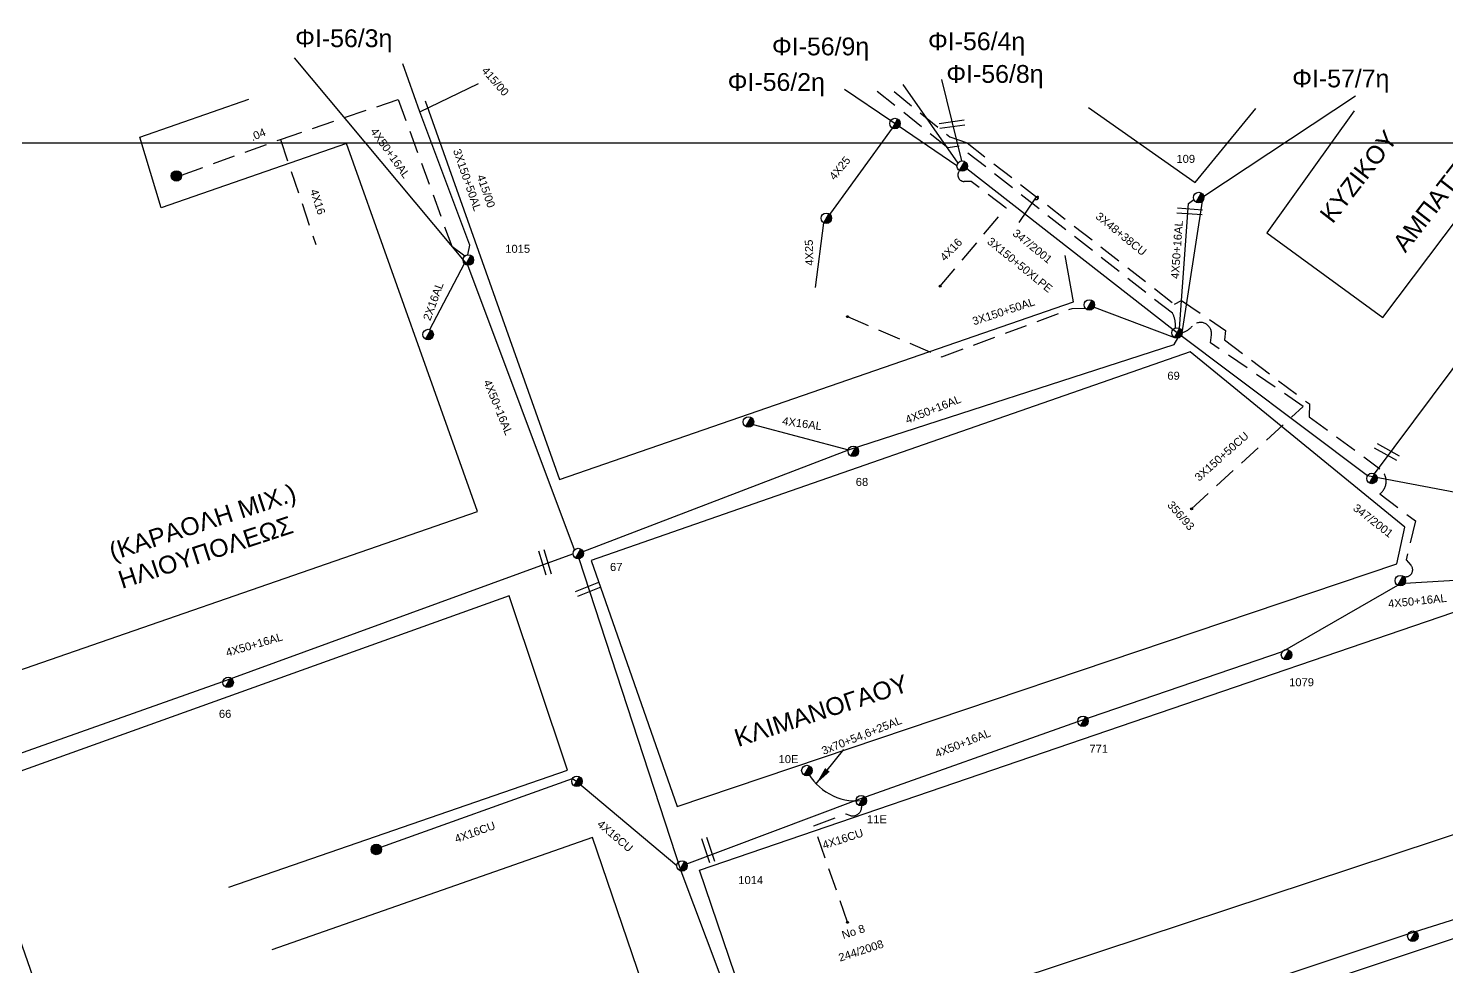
# Model space of a CAD drawing. Header units: millimetres. Extents: x 1080 to 2112, y 851 to 1323.
# Drawn here: x 1616.5 to 1776, y 1215.9 to 1321.4 of the extents above; entities that cross this region are included whole.
import ezdxf
from ezdxf.enums import TextEntityAlignment as Align

# ---------------------------------------------------------------- set-up
doc = ezdxf.new("R2010")
doc.units = ezdxf.units.MM
doc.linetypes.add('DASHED', pattern=[19.05, 12.7, -6.35])
for name, color, linetype in [('Άγνωστα', 7, 'DASHED'), ('Γυμνά εναέρια ΧΤ (1Φ)   2x16AL', 7, 'Continuous'), ('Γυμνά εναέρια ΧΤ (3Φ)   4x16AL', 7, 'Continuous'), ('Γυμνά εναέρια ΧΤ (3Φ)   4x16CU', 7, 'Continuous'), ('Γυμνά εναέρια ΧΤ (3Φ)   4x50AL', 7, 'Continuous'), ('Γυμνά εναέρια ΧΤ και ΦΟΠ (3Φ)   4x15+60', 7, 'Continuous'), ('Γυμνά εναέρια ΧΤ και ΦΟΠ (3Φ)   4x50+16AL', 7, 'Continuous'), ('Εναέρια παροχή ΧΤ 4x16', 7, 'SYN_LINE'), ('Εναέρια παροχή ΧΤ 4x25', 7, 'SYN_LINE'), ('Επιγραφές - Σχήματα', 7, 'Continuous'), ('Καλώδια ΧΤ   3x150+50AL', 7, 'DASHED'), ('Καλώδια ΧΤ   3x150+50ALXLPE', 7, 'DASHED'), ('Καλώδια ΧΤ   3x150+50CU', 7, 'DASHED'), ('Καλώδια ΧΤ   3x48+38CU', 7, 'DASHED'), ('Στύλος Ξύλινος', 7, 'Continuous'), ('Στύλος Ξύλινος @ 1', 7, 'Continuous'), ('Στύλος ΦΜ', 7, 'Continuous'), ('Στύλος ΦΜ @ 1', 7, 'Continuous'), ('Συνδέσεις', 7, 'Continuous'), ('Συνεστραμμένα ΧΤ   3x70+54.6+25AL', 7, 'SYN_LINE'), ('Τομή', 7, 'Continuous'), ('Υπόβαθρο ΔΕΗ', 7, 'Continuous'), ('Υπόγεια Καλώδια Δικτύου ΧΤ   .04', 7, 'DASHED')]:
    doc.layers.add(name, color=color, linetype=linetype)
doc.styles.add('ar', font='arial.ttf')
doc.styles.get("Standard").update_dxf_attribs({"font": 'arial.ttf'})
doc.linetypes.add('SYN_LINE', pattern='A,0.5,-0.0001,["/\\/\\/\\/",Standard,S=0.1,R=0,X=0,Y=-0.05],-0.25', length=0.7501)
doc.dimstyles.new('ISO-25', dxfattribs={"dimtxt": 2.5, "dimasz": 2.5, "dimexe": 1.25, "dimexo": 0.625, "dimtad": 1, "dimtxsty": 'Standard', "dimcen": 2.5, "dimadec": 0, "dimazin": 0, "dimtfac": 1, "dimtmove": 0, "dimatfit": 3, "dimfxl": 1, "dimarcsym": 0})

# ---------------------------------------------------------------- blocks, each defined once
blk = doc.blocks.new('ΥΠΑΡΧΩΝ ΤΣΙΜΕΝΤΕΝΙΟΣ ΣΤΥΛΟΣ')
at = {"layer": 'Στύλος ΦΜ'}
blk.add_hatch(color=7, dxfattribs=at).paths.add_polyline_path([(-1.29, -2.28, 0.574793), (2.62, 0, 0.268822), (1.3, 2.27)])
at = {"layer": 'Στύλος ΦΜ', "color": 7}
blk.add_line((-1.29, -2.28), (1.3, 2.27), dxfattribs=at)
blk.add_circle((0, 0), 2.62, dxfattribs=at)
at = {"layer": 'Στύλος ΦΜ', "flags": 4}
for tag, p in [('ΤΥΠΟΣ', (-4.91, 3.03)), ('ΑΡΙΘΜΟΣ', (-4.68, 8.05))]:
    blk.add_attdef(tag, p, '', height=4, dxfattribs=at)
blk = doc.blocks.new('ΥΠΑΡΧΩΝ ΞΥΛΙΝΟΣ ΣΤΥΛΟΣ')
at = {"layer": 'Στύλος Ξύλινος'}
h = blk.add_hatch(color=7, dxfattribs=at)
h.paths.add_polyline_path([(-2.62, 0, 0.270008), (-1.29, -2.28), (1.3, 2.27, 0.576266)])
h.paths.add_polyline_path([(-1.29, -2.28, 0.574793), (2.62, 0, 0.268822), (1.3, 2.27)])
at = {"layer": 'Στύλος Ξύλινος', "color": 7}
blk.add_line((-1.29, -2.28), (1.3, 2.27), dxfattribs=at)
blk.add_circle((0, 0), 2.62, dxfattribs=at)
at = {"layer": 'Στύλος Ξύλινος', "flags": 4}
for tag, p in [('ΑΡΙΘΜΟΣ', (-4.91, 8.6)), ('ΤΥΠΟΣ', (-4.85, 3.39))]:
    blk.add_attdef(tag, p, '', height=4, dxfattribs=at)
blk = doc.blocks.new('ΤΟΜΗ')
at = {"layer": 'Τομή', "ltscale": 40}
for p, q in [((-5.68, 0), (5.68, 0)), ((5.68, -2.33), (-5.68, -2.33))]:
    blk.add_line(p, q, dxfattribs=at)
blk = doc.blocks.new('_ΣΥΝΔΕΣΗ')
at = {"layer": 'Συνδέσεις', "linetype": 'SYN_LINE', "ltscale": 40}
blk.add_hatch(color=256, dxfattribs=at).paths.add_polyline_path([(0.5, -0.01, 1), (-0.5, -0.01, 1)])
at = {"layer": 'Συνδέσεις'}
blk.add_circle((0, -0.01), 0.5, dxfattribs=at)

msp = doc.modelspace()

# ---------------------------------------------------------------- linework, layer by layer
at = {"layer": 'Άγνωστα', "color": 30, "linetype": 'Continuous', "ltscale": 0.2}
msp.add_lwpolyline([(1721.47, 1306.46), (1719.25, 1315.6)], dxfattribs=at)
at = {"layer": 'Άγνωστα', "color": 62, "linetype": 'Continuous', "ltscale": 0.2}
msp.add_lwpolyline([(1660.56, 1311.98), (1667.15, 1315.18)], dxfattribs=at)
at = {"layer": 'Άγνωστα', "linetype": 'Continuous', "ltscale": 0.2}
msp.add_lwpolyline([(1714.85, 1315.06), (1721.05, 1306.22)], dxfattribs=at)
at = {"layer": 'Άγνωστα', "color": 62, "linetype": 'SYN_LINE', "ltscale": 20}
msp.add_lwpolyline([(1736.36, 1290.03), (1745.38, 1286.61)], dxfattribs=at)
at = {"layer": 'Γυμνά εναέρια ΧΤ (1Φ)   2x16AL', "color": 62, "linetype": 'Continuous', "ltscale": 0.2}
msp.add_lwpolyline([(1661.68, 1287.49), (1665.56, 1294.93)], dxfattribs=at)
at = {"layer": 'Γυμνά εναέρια ΧΤ (3Φ)   4x16AL', "color": 62, "linetype": 'Continuous', "ltscale": 0.2}
msp.add_lwpolyline([(1698.02, 1276.84), (1708.73, 1273.99)], dxfattribs=at)
at = {"layer": 'Γυμνά εναέρια ΧΤ (3Φ)   4x16CU', "color": 151, "linetype": 'SYN_LINE', "ltscale": 20}
msp.add_lwpolyline([(1656.18, 1229.32), (1677.72, 1237.04), (1678.21, 1236.7), (1689.44, 1227.24)], dxfattribs=at)
at = {"layer": 'Γυμνά εναέρια ΧΤ (3Φ)   4x16CU', "color": 85, "linetype": 'DASHED', "ltscale": 0.2}
msp.add_lwpolyline([(1708.64, 1220.86), (1704.85, 1231.71), (1708.46, 1233.04), (1708.85, 1232.89, 0.558625), (1710.22, 1233.95, 153.339456)], format="xyb", dxfattribs=at)
at = {"layer": 'Γυμνά εναέρια ΧΤ (3Φ)   4x50AL', "color": 2, "linetype": 'Continuous', "ltscale": 0.2}
msp.add_lwpolyline([(1702.31, 1195.58), (1727.58, 1205.24), (1754.12, 1213.72), (1771.67, 1219.58), (1792.14, 1226.02), (1812.19, 1232.64)], dxfattribs=at)
at = {"layer": 'Γυμνά εναέρια ΧΤ και ΦΟΠ (3Φ)   4x15+60', "color": 5, "linetype": 'SYN_LINE', "ltscale": 20}
msp.add_lwpolyline([(1746.26, 1287.14), (1748.53, 1301.92), (1748.68, 1302.49), (1765.73, 1313.76)], dxfattribs=at)
at = {"layer": 'Γυμνά εναέρια ΧΤ και ΦΟΠ (3Φ)   4x50+16AL', "color": 62, "linetype": 'Continuous', "ltscale": 0.2}
for points in [[(1677.94, 1262.73), (1665.93, 1294.74), (1646.46, 1318.05)], [(1745.97, 1287.63), (1746.95, 1301.67), (1747.56, 1302.14)], [(1678.9, 1262.54), (1708.73, 1273.99), (1745.34, 1285.81), (1745.77, 1286.54)]]:
    msp.add_lwpolyline(points, dxfattribs=at)
at = {"layer": 'Γυμνά εναέρια ΧΤ και ΦΟΠ (3Φ)   4x50+16AL', "color": 30, "linetype": 'Continuous', "ltscale": 0.2}
msp.add_lwpolyline([(1767.88, 1271.27), (1789.76, 1300.59), (1802.58, 1316.33)], dxfattribs=at)
at = {"layer": 'Γυμνά εναέρια ΧΤ και ΦΟΠ (3Φ)   4x50+16AL', "color": 2, "linetype": 'Continuous', "ltscale": 0.2}
msp.add_lwpolyline([(1551.8, 1213.34), (1577.51, 1222.77), (1607.6, 1237.04), (1638.42, 1247.93), (1677.77, 1262.29)], dxfattribs=at)
at = {"layer": 'Γυμνά εναέρια ΧΤ και ΦΟΠ (3Φ)   4x50+16AL', "color": 151, "linetype": 'Continuous', "ltscale": 0.2}
msp.add_lwpolyline([(1701.45, 1196.04), (1689.92, 1226.62), (1678.48, 1261.74)], dxfattribs=at)
at = {"layer": 'Γυμνά εναέρια ΧΤ και ΦΟΠ (3Φ)   4x50+16AL', "color": 85, "linetype": 'Continuous', "ltscale": 0.2}
msp.add_lwpolyline([(1690.57, 1227.43), (1709.6, 1234.6), (1734.52, 1243.45), (1757.53, 1251.3), (1770.49, 1258.76), (1771.28, 1258.97), (1803.26, 1260.9), (1803.95, 1260.98), (1812.32, 1254.07), (1821.75, 1242.68), (1822.4, 1241.72), (1847.6, 1222.27)], dxfattribs=at)
at = {"layer": 'Εναέρια παροχή ΧΤ 4x16', "color": 62, "linetype": 'DASHED', "ltscale": 0.2}
msp.add_lwpolyline([(1644.88, 1308.88), (1648.86, 1297.07)], dxfattribs=at)
at = {"layer": 'Εναέρια παροχή ΧΤ 4x16', "color": 1, "linetype": 'DASHED', "ltscale": 0.2}
msp.add_lwpolyline([(1719.06, 1292.39), (1726.45, 1301.15), (1722.53, 1304.15), (1721.75, 1304.15, -0.662142), (1721.24, 1305.37, -1.599218)], format="xyb", dxfattribs=at)
at = {"layer": 'Εναέρια παροχή ΧΤ 4x25', "color": 1, "linetype": 'SYN_LINE', "ltscale": 20}
msp.add_lwpolyline([(1705.03, 1292.21), (1705.96, 1299.49), (1713.68, 1310.15)], dxfattribs=at)
at = {"layer": 'Επιγραφές - Σχήματα'}
msp.add_lwpolyline([(1083.25, 1308.5), (1991.62, 1308.5), (1991.62, 870.59), (1083.25, 870.59)], close=True, dxfattribs=at)
at = {"layer": 'Επιγραφές - Σχήματα', "ltscale": 40}
for points in [[(1727.94, 1299.52), (1729.74, 1302.21)], [(1729.9, 1302.1), (1729.9, 1302.1), (1729.88, 1302.09), (1729.85, 1302.08), (1729.83, 1302.07), (1729.8, 1302.07), (1729.78, 1302.08), (1729.76, 1302.1), (1729.74, 1302.13), (1729.73, 1302.17), (1729.74, 1302.21)], [(1729.74, 1302.21), (1729.74, 1302.21), (1729.87, 1302.42), (1729.9, 1302.45), (1729.93, 1302.46), (1729.96, 1302.47), (1729.99, 1302.48), (1730.01, 1302.48), (1730.05, 1302.47), (1730.07, 1302.44), (1730.09, 1302.38), (1730.08, 1302.33), (1730.06, 1302.28), (1729.9, 1302.1), (1729.9, 1302.1)]]:
    msp.add_lwpolyline(points, dxfattribs=at)
at = {"layer": 'Καλώδια ΧΤ   3x150+50AL', "color": 62, "linetype": 'Continuous', "ltscale": 0.2}
msp.add_lwpolyline([(1665.96, 1295.91), (1666.19, 1297), (1660.56, 1311.98), (1658.63, 1317.39)], dxfattribs=at)
at = {"layer": 'Καλώδια ΧΤ   3x150+50AL', "color": 62, "ltscale": 0.2}
msp.add_lwpolyline([(1708.62, 1288.95), (1719.24, 1284.43), (1733.87, 1289.87), (1735.36, 1289.9)], dxfattribs=at)
at = {"layer": 'Καλώδια ΧΤ   3x150+50ALXLPE', "color": 85, "ltscale": 0.2}
for points in [[(1745.5, 1287.68), (1745.49, 1288.13, 0.131613), (1745.16, 1289.33), (1721.19, 1308.11), (1719.92, 1307.93), (1711.47, 1314.66)], [(1713.86, 1314.27), (1720.12, 1309.17), (1722.08, 1308.48), (1745.41, 1290.35), (1746.19, 1290.77), (1751.11, 1287.39), (1751, 1286.33), (1760.57, 1279.14), (1760.55, 1277.7), (1768.48, 1271.85, -0.510234), (1768.46, 1269.02), (1772.49, 1265.98), (1771.43, 1261.61), (1771.97, 1261.01, -0.813669), (1771.07, 1259.78, -2.127784)]]:
    msp.add_lwpolyline(points, format="xyb", dxfattribs=at)
at = {"layer": 'Καλώδια ΧΤ   3x150+50CU', "color": 85, "ltscale": 0.2}
msp.add_lwpolyline([(1747.31, 1267.34), (1759.84, 1278.86), (1749.43, 1286.02), (1749.54, 1286.91, 0.73414), (1747.4, 1287.89, -0.12956), (1746.26, 1287.14, -25.477353)], format="xyb", dxfattribs=at)
at = {"layer": 'Καλώδια ΧΤ   3x48+38CU', "color": 1, "linetype": 'Continuous', "ltscale": 0.2}
msp.add_lwpolyline([(1722.05, 1305.6), (1745.25, 1287.52), (1767.1, 1271.09), (1796.78, 1265.49), (1803.06, 1261.73)], dxfattribs=at)
at = {"layer": 'Συνεστραμμένα ΧΤ   3x70+54.6+25AL', "color": 1, "linetype": 'SYN_LINE', "ltscale": 20}
msp.add_lwpolyline([(1708.29, 1314.53), (1713.5, 1311), (1720.94, 1305.95)], dxfattribs=at)
at = {"layer": 'Συνεστραμμένα ΧΤ   3x70+54.6+25AL', "color": 85, "linetype": 'SYN_LINE', "ltscale": 15}
msp.add_arc((1709.61, 1240.73), 6.22, 206.8559, 275.2849, dxfattribs=at)
at = {"layer": 'Υπόβαθρο ΔΕΗ'}
for points in [[(1582.49, 1313.05), (1605.8, 1245.85), (1667.03, 1267.04), (1652.32, 1308.43), (1631.48, 1301.19), (1629.07, 1309.12), (1641.32, 1313.39)], [(1661.16, 1313.21), (1676.27, 1270.64), (1734.04, 1290.61), (1733.09, 1295.83)], [(1735.72, 1312.48), (1747.71, 1304.03), (1754.53, 1312.35)], [(1765.59, 1312.09), (1755.76, 1298.38), (1768.83, 1288.86), (1786.17, 1311.87)], [(1639.06, 1224.81), (1677.15, 1237.97), (1670.59, 1257.55), (1609.69, 1235.7)], [(1609.69, 1235.7), (1628.69, 1181.27), (1689.47, 1202.48), (1679.97, 1230.4), (1643.92, 1217.75)]]:
    msp.add_lwpolyline(points, dxfattribs=at)
for points in [[(1679.81, 1261.54), (1689.48, 1233.87), (1770.38, 1261.17), (1771.28, 1265.3), (1747.15, 1285)], [(1780.94, 1257.15), (1800.75, 1241.26), (1798.37, 1237.87), (1699.34, 1205.09), (1691.99, 1226.72)], [(1813.07, 1231.13), (1839.52, 1209.05), (1781.53, 1159.74), (1762.59, 1214.33)]]:
    msp.add_lwpolyline(points, close=True, dxfattribs=at)
at = {"layer": 'Υπόγεια Καλώδια Δικτύου ΧΤ   .04', "color": 62, "ltscale": 0.2}
msp.add_lwpolyline([(1633.76, 1304.86), (1644.88, 1308.88), (1658.1, 1313.37), (1664.14, 1296.88), (1665.62, 1295.77)], dxfattribs=at)

# ---------------------------------------------------------------- block references
at = {"layer": 'Στύλος Ξύλινος @ 1', "ltscale": 40, "xscale": 0.2249999999999091, "yscale": 0.2249999999999091, "zscale": 0.2249999999999091}
for p in [(1633.18, 1304.77), (1655.66, 1229.05)]:
    msp.add_blockref('ΥΠΑΡΧΩΝ ΞΥΛΙΝΟΣ ΣΤΥΛΟΣ', p, dxfattribs=at)
at = {"layer": 'Στύλος ΦΜ @ 1', "ltscale": 40, "xscale": 0.225, "yscale": 0.225, "zscale": 0.225}
for p in [(1713.97, 1310.66), (1721.53, 1305.88), (1706.25, 1300.01), (1735.82, 1290.27), (1661.48, 1286.94), (1697.5, 1277.11), (1767.59, 1270.76), (1770.78, 1259.27), (1678.21, 1236.71), (1772.19, 1219.3)]:
    msp.add_blockref('ΥΠΑΡΧΩΝ ΤΣΙΜΕΝΤΕΝΙΟΣ ΣΤΥΛΟΣ', p, dxfattribs=at)
at = {"layer": 'Στύλος ΦΜ @ 1', "ltscale": 40}
ref = msp.add_blockref('ΥΠΑΡΧΩΝ ΤΣΙΜΕΝΤΕΝΙΟΣ ΣΤΥΛΟΣ', (1748.11, 1302.34), dxfattribs=dict(at, xscale=0.225, yscale=0.225, zscale=0.225))
ref.add_attrib('ΤΥΠΟΣ', '109', (1745.61, 1306.24), dxfattribs={"layer": 'Στύλος ΦΜ', "height": 0.9, "flags": 4})
ref = msp.add_blockref('ΥΠΑΡΧΩΝ ΤΣΙΜΕΝΤΕΝΙΟΣ ΣΤΥΛΟΣ', (1666, 1295.32), dxfattribs=dict(at, xscale=0.225, yscale=0.225, zscale=0.225))
ref.add_attrib('ΤΥΠΟΣ', '1015', (1670.15, 1296.13), dxfattribs={"layer": 'Στύλος ΦΜ', "height": 0.9, "flags": 4})
ref = msp.add_blockref('ΥΠΑΡΧΩΝ ΤΣΙΜΕΝΤΕΝΙΟΣ ΣΤΥΛΟΣ', (1745.67, 1287.12), dxfattribs=dict(at, xscale=0.225, yscale=0.225, zscale=0.225))
ref.add_attrib('ΤΥΠΟΣ', '69', (1744.59, 1281.86), dxfattribs={"layer": 'Στύλος ΦΜ', "height": 0.9, "flags": 4})
ref = msp.add_blockref('ΥΠΑΡΧΩΝ ΤΣΙΜΕΝΤΕΝΙΟΣ ΣΤΥΛΟΣ', (1709.29, 1273.81), dxfattribs=dict(at, xscale=0.225, yscale=0.225, zscale=0.225))
ref.add_attrib('ΤΥΠΟΣ', '68', (1709.56, 1269.92), dxfattribs={"layer": 'Στύλος ΦΜ', "height": 0.9, "flags": 4})
ref = msp.add_blockref('ΥΠΑΡΧΩΝ ΤΣΙΜΕΝΤΕΝΙΟΣ ΣΤΥΛΟΣ', (1678.36, 1262.32), dxfattribs=dict(at, xscale=0.225, yscale=0.225, zscale=0.225))
ref.add_attrib('ΤΥΠΟΣ', '67', (1681.93, 1260.36), dxfattribs={"layer": 'Στύλος ΦΜ', "height": 0.9, "flags": 4})
ref = msp.add_blockref('ΥΠΑΡΧΩΝ ΤΣΙΜΕΝΤΕΝΙΟΣ ΣΤΥΛΟΣ', (1757.99, 1250.94), dxfattribs=dict(at, xscale=0.225, yscale=0.225, zscale=0.225))
ref.add_attrib('ΤΥΠΟΣ', '1079', (1758.28, 1247.4), dxfattribs={"layer": 'Στύλος ΦΜ', "height": 0.9, "flags": 4})
ref = msp.add_blockref('ΥΠΑΡΧΩΝ ΤΣΙΜΕΝΤΕΝΙΟΣ ΣΤΥΛΟΣ', (1639, 1247.83), dxfattribs=dict(at, xscale=0.225, yscale=0.225, zscale=0.225))
ref.add_attrib('ΤΥΠΟΣ', '66', (1637.96, 1243.85), dxfattribs={"layer": 'Στύλος ΦΜ', "height": 0.9, "flags": 4})
ref = msp.add_blockref('ΥΠΑΡΧΩΝ ΤΣΙΜΕΝΤΕΝΙΟΣ ΣΤΥΛΟΣ', (1735.11, 1243.46), dxfattribs=dict(at, xscale=0.225, yscale=0.225, zscale=0.225))
ref.add_attrib('ΤΥΠΟΣ', '771', (1735.82, 1239.92), dxfattribs={"layer": 'Στύλος ΦΜ', "height": 0.9, "flags": 4})
ref = msp.add_blockref('ΥΠΑΡΧΩΝ ΤΣΙΜΕΝΤΕΝΙΟΣ ΣΤΥΛΟΣ', (1704.06, 1237.92), dxfattribs=dict(at, xscale=0.225, yscale=0.225, zscale=0.225))
ref.add_attrib('ΤΥΠΟΣ', '10E', (1700.88, 1238.76), dxfattribs={"layer": 'Στύλος ΦΜ', "height": 0.9, "flags": 4})
ref = msp.add_blockref('ΥΠΑΡΧΩΝ ΤΣΙΜΕΝΤΕΝΙΟΣ ΣΤΥΛΟΣ', (1710.18, 1234.54), dxfattribs=dict(at, xscale=0.225, yscale=0.225, zscale=0.225))
ref.add_attrib('ΤΥΠΟΣ', '11E', (1710.82, 1232), dxfattribs={"layer": 'Στύλος ΦΜ', "height": 0.9, "flags": 4})
ref = msp.add_blockref('ΥΠΑΡΧΩΝ ΤΣΙΜΕΝΤΕΝΙΟΣ ΣΤΥΛΟΣ', (1690.03, 1227.2), dxfattribs=dict(at, xscale=0.225, yscale=0.225, zscale=0.225))
ref.add_attrib('ΤΥΠΟΣ', '1014', (1696.35, 1225.16), dxfattribs={"layer": 'Στύλος ΦΜ', "height": 0.9, "flags": 4})
at = {"layer": 'Συνδέσεις', "xscale": 0.2211072174658995, "yscale": 0.2211072174658995, "zscale": 0.2211072174658995}
for p in [(1719.06, 1292.39), (1708.62, 1288.95), (1747.32, 1267.34), (1708.64, 1220.86)]:
    msp.add_blockref('_ΣΥΝΔΕΣΗ', p, dxfattribs=at)
at = {"layer": 'Τομή'}
for p, xscale, yscale, zscale, rotation in [((1720.34, 1310.87), 0.2500000000000137, 0.2500000000000137, 0.2500000000000137, 7.870037418236798), ((1747.13, 1301.07), 0.2499999999999923, 0.2499999999999923, 0.2499999999999923, 355.8946782470107), ((1769.42, 1273.99), 0.2500000000000311, 0.2500000000000311, 0.2500000000000311, 330.9685077338963), ((1674.33, 1261.23), 0.2499999999999691, 0.2499999999999691, 0.2499999999999691, 106.9814093976999), ((1679.37, 1258.57), 0.2500000000000092, 0.2500000000000092, 0.2500000000000092, 21.62575440462051), ((1692.69, 1228.89), 0.2500000000000089, 0.2500000000000089, 0.2500000000000089, 108.4513155439721)]:
    msp.add_blockref('ΤΟΜΗ', p, dxfattribs=dict(at, xscale=xscale, yscale=yscale, zscale=zscale, rotation=rotation))

# ---------------------------------------------------------------- texts
at = {"layer": 'Γυμνά εναέρια ΧΤ (1Φ)   2x16AL', "ltscale": 0.2}
msp.add_text('2X16AL', height=0.9, rotation=70.1274, dxfattribs=at).set_placement((1662.06, 1290.68), align=Align.MIDDLE)
at = {"layer": 'Γυμνά εναέρια ΧΤ (3Φ)   4x16AL', "ltscale": 0.2}
msp.add_text('4X16AL', height=0.9, rotation=352.064, dxfattribs=at).set_placement((1703.53, 1276.94), align=Align.MIDDLE)
at = {"layer": 'Γυμνά εναέρια ΧΤ (3Φ)   4x16CU', "ltscale": 0.2}
for s, rotation, p in [('4X16CU', 19.7295, (1666.74, 1231)), ('4X16CU', 319.7347, (1682.51, 1230.57)), ('4X16CU', 18.122, (1708.1, 1230.24)), ('No 8', 18.122, (1709.28, 1219.81)), ('244/2008', 18.122, (1710.14, 1217.69))]:
    msp.add_text(s, height=0.9, rotation=rotation, dxfattribs=at).set_placement(p, align=Align.MIDDLE)
at = {"layer": 'Γυμνά εναέρια ΧΤ και ΦΟΠ (3Φ)   4x50+16AL', "ltscale": 0.2}
for s, rotation, p in [('4X50+16AL', 305.4812, (1657.23, 1307.35)), ('4X50+16AL', 86.078, (1745.66, 1296.49)), ('4X50+16AL', 292.3789, (1669.36, 1278.75)), ('4X50+16AL', 21.7826, (1718.25, 1278.53)), ('4X50+16AL', 5.9006, (1772.69, 1257)), ('4X50+16AL', 16.3748, (1641.93, 1252.08)), ('3x70+54,6+25AL', 21.7826, (1710.25, 1241.8)), ('4X50+16AL', 21.7826, (1721.59, 1241))]:
    msp.add_text(s, height=0.9, rotation=rotation, dxfattribs=at).set_placement(p, align=Align.MIDDLE)
at = {"layer": 'Εναέρια παροχή ΧΤ 4x16', "ltscale": 20}
for rotation, p in [(288.0765, (1649.08, 1301.86)), (46.37, (1720.27, 1296.49))]:
    msp.add_text('4X16', height=0.9, rotation=rotation, dxfattribs=at).set_placement(p, align=Align.MIDDLE)
at = {"layer": 'Εναέρια παροχή ΧΤ 4x25', "ltscale": 20}
for rotation, p in [(50.8507, (1707.76, 1305.65)), (91.8797, (1704.32, 1296.14))]:
    msp.add_text('4X25', height=0.9, rotation=rotation, dxfattribs=at).set_placement(p, align=Align.MIDDLE)
at = {"layer": 'Επιγραφές - Σχήματα', "ltscale": 0.2, "char_height": 2, "width": 12.0832, "attachment_point": 1, "style": 'ar'}
for s, insert in [('ΦΙ-56/3η', (1646.53, 1321.25)), ('ΦΙ-56/9η', (1700.14, 1320.33)), ('ΦΙ-56/4η', (1717.68, 1320.91)), ('ΦΙ-56/8η', (1719.74, 1317.24)), ('ΦΙ-56/2η', (1695.16, 1316.33)), ('ΦΙ-57/7η', (1758.62, 1316.73))]:
    msp.add_mtext(s, dxfattribs=dict(at, insert=insert))
at = {"layer": 'Επιγραφές - Σχήματα', "ltscale": 0.2, "char_height": 2, "attachment_point": 1, "style": 'ar'}
for s, insert, width, rotation in [('ΑΜΠΑΤΖΟΓΛΟΥ', (1769.77, 1297.27), 12.0832, 52.2398), ('ΚΥΖΙΚΟΥ', (1761.58, 1300.53), 12.0832, 52.2398), ('(ΚΑΡΑΟΛΗ ΜΙΧ.)\\PΗΛΙΟΥΠΟΛΕΩΣ', (1625.4, 1263.41), 25.9845, 18.1112), ('ΚΛΙΜΑΝΟΓΑΟΥ', (1695.7, 1242.46), 25.9845, 18.1112)]:
    msp.add_mtext(s, dxfattribs=dict(at, insert=insert, width=width, rotation=rotation))
at = {"layer": 'Καλώδια ΧΤ   3x150+50AL', "ltscale": 0.2}
for s, rotation, p in [('415/00', 311.1466, (1669.05, 1315.42)), ('3X150+50AL', 289.1104, (1665.89, 1304.33)), ('415/00', 289.1104, (1668.02, 1303.07)), ('3X150+50AL', 18.2414, (1726.17, 1289.54)), ('356/93', 311.1466, (1746.13, 1266.59)), ('347/2001', 322.2762, (1767.74, 1266.03))]:
    msp.add_text(s, height=0.9, rotation=rotation, dxfattribs=at).set_placement(p, align=Align.MIDDLE)
at = {"layer": 'Καλώδια ΧΤ   3x150+50CU', "ltscale": 0.2}
msp.add_text('3X150+50CU', height=0.9, rotation=41.6065, dxfattribs=at).set_placement((1750.69, 1273.24), align=Align.MIDDLE)
at = {"layer": 'Καλώδια ΧΤ   3x48+38CU', "ltscale": 0.2}
for s, p in [('3X48+38CU', (1739.4, 1298.25)), ('347/2001', (1729.44, 1296.88)), ('3X150+50XLPE', (1728.02, 1294.77))]:
    msp.add_text(s, height=0.9, rotation=320.9041, dxfattribs=at).set_placement(p, align=Align.MIDDLE)
at = {"layer": 'Υπόγεια Καλώδια Δικτύου ΧΤ   .04', "ltscale": 0.2}
msp.add_text('.04', height=0.9, rotation=23.0198, dxfattribs=at).set_placement((1642.35, 1309.43), align=Align.MIDDLE)

# ---------------------------------------------------------------- leaders
at = {"layer": 'Επιγραφές - Σχήματα', "ltscale": 40}
msp.add_leader([(1705.11, 1236.44), (1708.21, 1240.27)], dimstyle='ISO-25', override={"dimasz": 2, "dimtad": 0}, dxfattribs=at)

doc.saveas('drawing.dxf')
